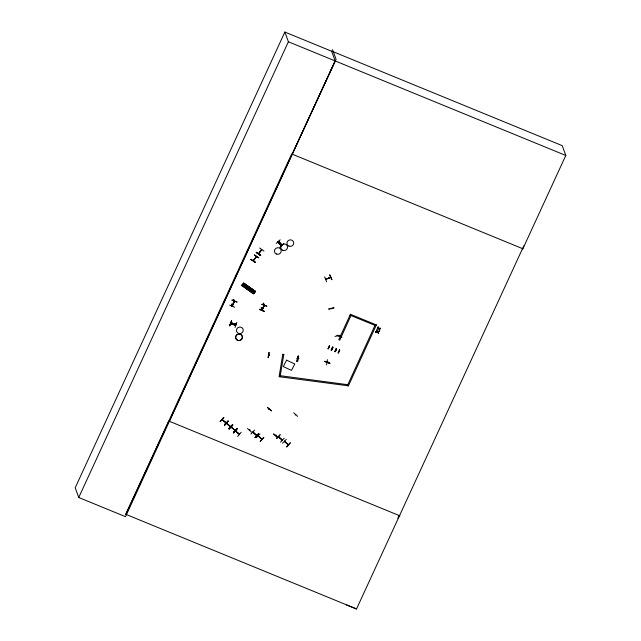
<?xml version="1.0" encoding="UTF-8"?>
<svg xmlns="http://www.w3.org/2000/svg" width="641" height="641" viewBox="0 0 641 641"><rect width="100%" height="100%" fill="white"/><g stroke="black" fill="none" stroke-linecap="round" stroke-linejoin="round"><path stroke-width="0.96" d="M226.185 422.707L222.115 419.807L222.547 419.727M226.249 422.908L222.147 419.462M230.56 426.561L226.457 423.092M231 427.082L234.991 430.391M239.269 434.286L235.215 430.968M235.231 430.383L231.249 427.114M230.632 323.633L235.8 325.147L230.616 323.529M288.242 444.742L284.324 441.272M284.716 441.625L288.146 444.429M284.452 441.136L288.466 444.734M233.669 324.001L233.492 324.338M261.792 439.205L258.075 435.96M261.568 439.101L258.291 436.064M278.819 436.769L278.386 436.882L282.417 440.111M234.638 307.207L229.71 305.148M264.501 311.366L259.549 309.202M329.915 363.351L324.875 361.524M325.596 279.3L330.692 277.329M325.708 279.492L330.644 277.192M347.542 384.568L347.422 385.698L279.083 376.7L282.793 354.233M283.835 354.369L280.085 376.716M268.002 357.622L268.916 352.406M269.188 352.454L268.283 357.67M269.188 354.842L269.308 354.954M296.959 358.896L297.48 358.76L296.911 358.648M298.209 356.268L297.015 361.452L298.217 356.284M297.015 361.452L297.929 356.172M298.658 355.827L297.793 361.123M326.942 362.069L326.373 362.333L326.838 361.997M326.469 361.949L326.405 361.989M327.431 359.689L326.598 364.905M253.147 260.663L256.312 256.432M253.716 260.43L256.224 257.001M253.387 260.695L256.64 256.648M261.384 249.966C263.579 248.155 253.435 260.262 261.72 249.533M232.122 306.013C237.226 291.839 231.81 311.302 231.73 304.595M232.202 305.525L232.371 306.118M234.358 301.799L234.454 301.198M226.385 423.405L230.327 426.545M264.084 305.364C259.236 317.351 264.228 303.674 264.156 305.837M263.363 303.145L264.396 305.573L262.145 310.34L262.145 309.643M260.655 255.414L256.32 252.266L260.655 255.326M230.552 323.865L235.712 325.396M232.298 306.15L234.446 301.27M233.749 299.764L234.494 301.414M264.396 305.573L263.531 303.217M339.241 336.661L339.201 336.18M249.686 429.766L249.437 430.295L249.854 429.863M276.103 435.167L275.686 435.6L276.183 435.383M295.637 414.551L295.213 414.959L295.717 414.535M346.469 604.904L356.532 608.95L523.785 245.896M229.59 325.748L231.617 320.804L229.614 325.748M231.617 320.804L229.831 325.804M235.071 327.383L236.809 322.351M330.179 277.529L330.163 277.321M259.461 309.531L264.404 311.574M324.875 361.508L329.939 363.319L324.955 361.212M230.816 322.96L235.992 324.586L230.832 322.928M331.629 51.232L284.86 32.05L75.205 487.785L78.747 497.504L125.516 516.686L335.163 60.951L331.557 51.048L562.221 145.643L565.795 155.467L522.84 248.828L522.303 248.604M78.747 497.504L288.394 41.769L284.86 32.05M169.336 421.281L335.139 60.871M231.954 300.236L237.018 302.047M350.98 315.54L339.762 340.139L338.801 339.738L350.451 314.194M375.434 324.442L347.366 385.682L348.327 386.074L376.403 324.835M375.722 332.086C380.153 330.956 374.737 333.112 375.898 331.718L377.212 331.517M377.237 331.597L376.644 330.091L377.621 331.501L379.304 331.221L377.621 331.501M377.172 328.937L378.863 328.745L377.204 329.017M377.918 327.327L378.663 328.368L378.094 326.942C378.206 329.378 382.869 327.495 379.24 328.649M375.754 332.166L375.898 331.718M376.491 330.564L376.644 330.091M377.942 327.415L378.094 326.942M378.527 332.775L378.374 333.248L377.765 331.718L379.272 331.141M377.765 331.718L379.304 331.221M379.825 330.091L378.839 328.665M125.684 514.274L168.791 421.057L399.992 515.877M292.216 154.169L336.084 59.309L332.575 49.669M261.865 304.371L266.92 306.222L261.84 304.323M336.966 335.251L341.893 337.206M327.775 361.684L327.335 362.109M327.327 361.989L327.591 362.317L327.831 361.804M258.972 253.483L258.475 253.78L261.552 249.453M243.644 283.106L255.398 291.391L243.684 283.05L241.817 285.469L253.54 293.794L241.777 285.517L242.354 284.764L254.084 293.081L242.098 285.101L253.636 293.618M253.515 293.818L255.398 291.391L243.219 283.578L254.966 291.903M232.05 300.028L237.026 302.047M250.919 259.565L255.447 262.385L250.935 259.533M256.312 252.282L260.655 255.334M255.406 262.313L251.056 259.285M260.51 255.631L256.176 252.554M249.934 430.087L249.621 430.215M275.742 435.495L275.926 435.063M253.732 293.546L242.026 285.197M242.122 285.077L253.876 293.354M243.131 283.779L254.886 292.056M243.452 283.362L255.206 291.639M255.27 291.511L243.54 283.162M261.352 307.448L262.225 309.731M397.789 518.12L399.447 515.652M233.1 323.833L233.036 324.242M232.274 305.677L231.762 304.082M262.185 310.124L261.143 307.888M262.193 310.324L261.312 307.96M254.421 254.974L258.9 257.858L254.373 254.934M263.964 251.12L259.661 247.995M245.527 284.564L243.86 286.655M246.136 288.298L247.779 286.15M248.964 287L247.306 289.083M252.434 292.753L254.076 290.613M247.49 428.541L251.48 432.122M273.579 434.101L277.513 437.643M273.731 433.941L277.721 437.426M331.461 308.834L331.149 308.417M337.358 335.459L337.735 335.74M298.754 358.439L298.377 358.383M326.846 362.397L326.421 362.101M223.709 417.467L220.111 421.522L223.693 417.467M220.288 421.61L223.877 417.603M225.792 422.491L226.009 422.916M228.236 421.177L224.662 425.336C223.372 423.781 229.19 421.385 227.988 420.929M224.43 425.151L228.02 420.953M232.555 424.807L228.757 428.693L232.563 424.823M232.907 425.127L229.286 429.141M229.117 429.005L232.691 424.943M231.593 427.355L234.654 430.111M237.226 428.669L233.42 432.539L237.218 428.661M236.97 428.404L233.316 432.875L237.066 428.909M235.343 430.824L239.422 434.229M241.192 432.29L237.691 436.457M277.898 241.801L281.559 245.703L277.906 241.881M277.729 242.05L281.351 245.872M330.724 277.569L325.54 279.155M254.605 430.079L250.919 434.053M253.251 432.306L256.28 435.383M258.587 433.556L255.102 437.755L258.66 433.669M254.878 437.555L258.635 433.645M286.303 439.381L282.521 443.211M286.743 447.001L290.309 442.923M290.229 442.803L286.567 446.833M267.497 407.548L271.64 410.865L267.465 407.468M268.94 409.583L269.476 409.238M256.2 437.755L259.95 433.845M260.182 441.32L263.868 437.306L260.342 441.465M275.87 435.511L276.199 435.351M297.672 416.378L293.706 412.772M276.535 438.652L280.253 434.662L276.495 438.612M281.936 439.67L282.28 440.295L278.386 436.801M280.446 442.114L284.219 438.228M280.173 239.814L276.143 243.46M279.965 243.892L280.005 243.211L279.628 243.644M279.805 247.346L283.787 243.62M268.731 355.178L269.148 355.106M298.746 358.696L298.225 358.607M278.45 241.401L282.016 245.303L278.402 241.465M278.603 241.264L282.232 245.094M324.642 276.864L326.573 281.824M329.778 274.973L331.958 279.748L329.746 274.893M235.391 430.968L239.389 434.069M278.474 436.633L282.312 439.902M234.205 301.735L233.717 300.276M333.929 307.856L328.601 309.082L333.913 307.808M337.39 335.668L337.31 335.315M334.923 336.437L340.267 335.259M252.762 432.194L256.528 435.463M269.196 355.25L268.827 355.194M269.396 409.254L268.964 409.431M282.833 354.353L283.875 354.489M347.59 384.688L280.253 375.706M326.453 362.133L326.99 362.205M288.394 41.769L565.795 155.467M522.872 248.764L291.671 153.944L125.868 514.354L356.532 608.95M350.499 314.314L376.443 324.963M263.956 305.773L263.331 303.65M243.324 283.522L255.062 291.831M243.219 283.578L254.982 291.887M242.21 284.876L253.972 293.185M236.89 428.821L233.54 433.068M222.115 419.783L225.993 422.94M226.81 423.653L229.991 426.257M232.387 424.671L228.805 428.733M262.081 439.213L258.091 435.592M379.216 328.569L380.001 329.698M377.789 331.798L378.551 332.855M377.389 331.814L378.374 333.248M262.369 309.851L261.52 307.52M375.001 325.388L350.018 315.14M330.516 277.176L330.668 277.593M325.628 279.067L325.788 279.476M337.655 335.604L337.591 335.347M298.698 358.295L298.658 358.559M263.155 303.586L264.156 306.037M246.697 285.357L245.054 287.497M244.71 283.955L243.067 286.094M233.917 299.836L234.51 301.462M233.26 299.427L234.085 301.807M231.93 304.155L232.531 305.781M231.561 304.523L232.098 306.126M256.712 435.271L252.794 431.882M332.439 346.997A3.397 0.665 -67.7 0 1 331.044 350.018M329.586 345.828A3.389 0.665 -67.7 0 1 328.2 348.84M336.693 348.744A3.397 0.665 -67.7 0 1 335.307 351.765M332.855 347.15A3.453 0.673 -67.7 0 1 331.437 350.218M332.663 347.069A3.453 0.673 -67.7 0 1 331.253 350.138M333.048 347.246A3.397 0.665 -67.7 0 1 331.661 350.266M336.084 348.488A3.397 0.665 -67.7 0 1 334.698 351.516M336.317 348.568A3.453 0.673 -67.7 0 1 334.898 351.637M336.501 348.64A3.453 0.673 -67.7 0 1 335.091 351.717M339.434 349.866A3.397 0.665 -67.7 0 1 338.047 352.887M339.626 349.938A3.413 0.665 -67.7 0 1 338.232 352.975M339.754 349.994A3.397 0.665 -67.7 0 1 338.36 353.015M329.386 345.739A3.405 0.665 -67.7 0 1 327.992 348.768M329.506 345.787A3.413 0.665 -67.7 0 1 328.112 348.824M286.583 360.154L283.274 366.564L291.487 370.378L294.804 363.968L286.583 360.154M268.827 354.962L269.348 355.05L268.867 354.962M236.096 324.306L230.936 322.76L236.08 324.322M276.439 254.036A3.405 3.269 -20 0 0 281.215 250.591A3.405 3.269 -20 0 0 275.854 248.396A3.405 3.269 -20 0 0 276.439 254.036M282.761 250.286A3.405 3.269 -20 0 0 287.529 246.841A3.405 3.269 -20 0 0 282.176 244.646A3.405 3.269 -20 0 0 282.761 250.286M288.947 246.128A3.389 3.245 -20 0 0 293.682 242.699A3.389 3.245 -20 0 0 288.362 240.519A3.389 3.245 -20 0 0 288.947 246.128M237.619 340.355A3.405 3.269 -20 0 0 242.394 336.902A3.405 3.269 -20 0 0 237.034 334.706A3.405 3.269 -20 0 0 237.619 340.355M237.611 340.275A3.389 3.245 -20 0 0 242.346 336.846A3.389 3.245 -20 0 0 237.026 334.666A3.389 3.245 -20 0 0 237.611 340.275M238.452 333.36A3.405 3.269 -20 0 0 243.219 329.915A3.405 3.269 -20 0 0 237.867 327.719A3.405 3.269 -20 0 0 238.452 333.36"/></g></svg>
